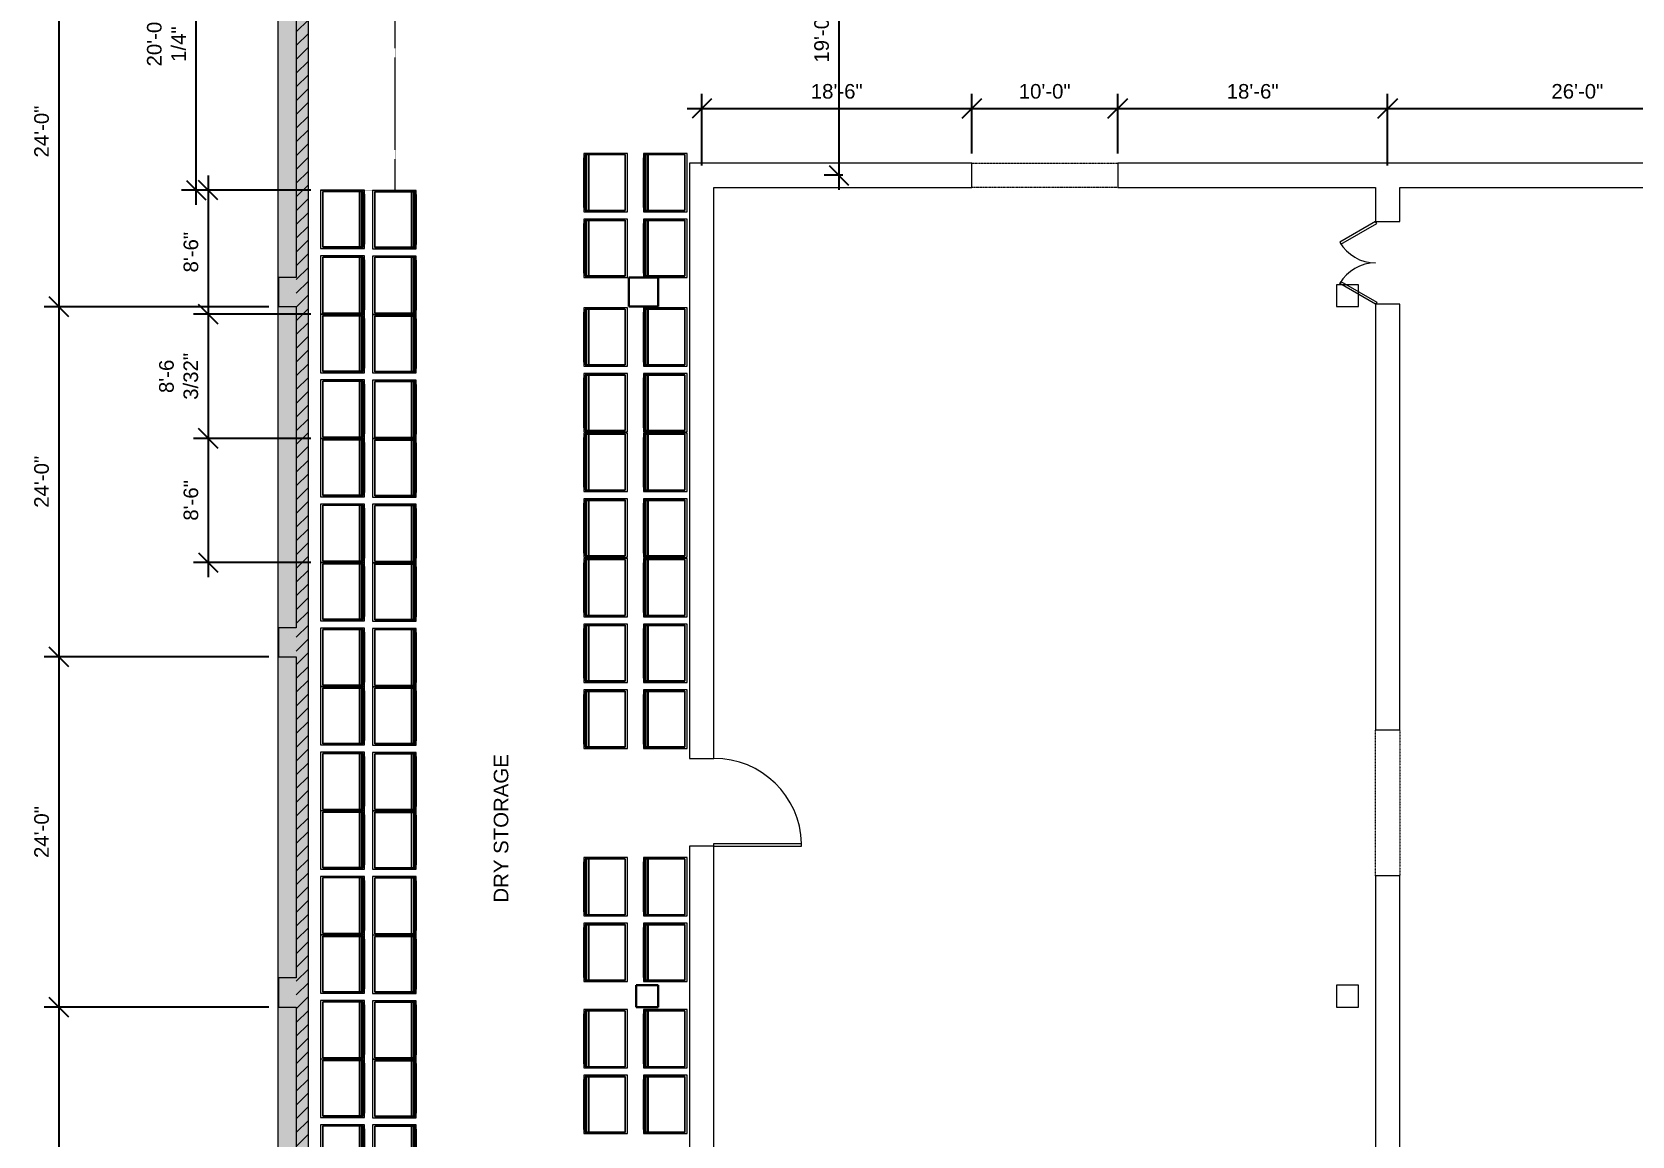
# Model space of a CAD drawing. Header units: inches. Extents: x 1913 to 24953, y -2945 to 1064.
# Drawn here: x 22242 to 23558, y -1072 to -164 of the extents above; entities that cross this region are included whole.
import ezdxf

# ---------------------------------------------------------------- set-up
doc = ezdxf.new("R2010")
doc.units = ezdxf.units.IN
doc.header["$MEASUREMENT"] = 0
for name, pattern in [('Center 1_4_', [0.53125, 0.25, -0.09375, 0.09375, -0.09375]), ('Hidden 1_8_', [0.1875, 0.125, -0.0625]), ('Overhead 1_16_', [0.101562, 0.0625, -0.039062])]:
    doc.linetypes.add(name, pattern=pattern)
for name, color, linetype, lineweight in [('A-ANNO-DIMS', 211, 'Continuous', 9), ('A-COLS', 52, 'Continuous', 9), ('A-DETL-CNTR', 5, 'Center 1_4_', 9), ('A-DETL-HDLN', 90, 'Hidden 1_8_', 9), ('A-DOOR', 31, 'Continuous', 13), ('A-FLOR-OVHD', 1, 'Overhead 1_16_', 9), ('A-GENM', 13, 'Continuous', 9), ('A-WALL', 113, 'Continuous', 13), ('A-WALL-PATT', 111, 'Continuous', 50), ('G-ANNO-TEXT', 231, 'Continuous', 9)]:
    doc.layers.add(name, color=color, linetype=linetype, lineweight=lineweight)
doc.styles.add('Arial', font='arial.ttf', dxfattribs={"height": 12})
doc.dimstyles.new('Linear_-_3_32__Arial', dxfattribs={"dimscale": 12, "dimtxt": 12.243113, "dimasz": 1.333333, "dimexe": 1, "dimexo": 0.666667, "dimgap": 0.666667, "dimtad": 1, "dimdec": 5, "dimrnd": 0.03125, "dimzin": 1, "dimdsep": 46, "dimlunit": 4, "dimtxsty": 'Arial', "dimblk1": 'OBLIQUE', "dimblk2": 'OBLIQUE', "dimsah": 1, "dimcen": 0.09, "dimdle": 1, "dimazin": 0, "dimtfac": 1, "dimtdec": 4, "dimtix": 1, "dimtmove": 0, "dimatfit": 3, "dimfxl": 1, "dimtvp": 1, "dimtfill": 1, "dimfrac": 2, "dimtolj": 1, "dimtzin": 0, "dimarcsym": 2})

# ---------------------------------------------------------------- blocks, each defined once
blk = doc.blocks.new('Rectangular Column - 18_ x 18_-395545-FloorPlan')
at = {"layer": 'A-COLS'}
for p, q in [((-9, 9), (-9, 9)), ((9, 9), (9, 9)), ((-9, -9), (-9, -9)), ((9, -9), (9, -9))]:
    blk.add_line(p, q, dxfattribs=at)
at = {"layer": 'A-COLS', "lineweight": 30}
for p, q in [((9, 9), (-9, 9)), ((-9, 9), (-9, -9)), ((9, -9), (9, 9)), ((-9, -9), (9, -9))]:
    blk.add_line(p, q, dxfattribs=at)
blk = doc.blocks.new('Rectangular Column - 24_ x 24_-415092-FloorPlan')
at = {"layer": 'A-COLS'}
for p, q in [((-12, 12), (-12, 12)), ((12, 12), (12, 12)), ((-12, -12), (-12, -12)), ((12, -12), (12, -12))]:
    blk.add_line(p, q, dxfattribs=at)
at = {"layer": 'A-COLS', "lineweight": 30}
for p, q in [((12, 12), (-12, 12)), ((-12, 12), (-12, -12)), ((12, -12), (12, 12)), ((-12, -12), (12, -12))]:
    blk.add_line(p, q, dxfattribs=at)
blk = doc.blocks.new('Food_cooler_17348 - Food_cooler_17348-476797-FloorPlan')
at = {"layer": 'A-GENM', "lineweight": 20}
for p, q in [((-30, 18), (-78, 18)), ((-78, 18), (-78, -18)), ((-77, -17), (-77, 16.1)), ((-77, 16.1), (-31, 16.1)), ((-31, 16.1), (-31, -17)), ((-30, -18), (-30, 18)), ((24, 18), (-24, 18)), ((-24, 18), (-24, -18)), ((23, 16.1), (-23, 16.1)), ((-23, 16.1), (-23, -17)), ((-23, -17), (-23, 16.1)), ((-23, 16.1), (23, 16.1)), ((-22.7, -17), (-22.7, 15.8)), ((-22.7, 15.8), (22.8, 15.8)), ((22.8, 15.8), (22.8, -17)), ((23, -17), (23, 16.1)), ((23, 16.1), (23, -17)), ((24, -18), (24, 18)), ((-78, -18), (-74.4, -18)), ((-74.4, -17), (-77, -17)), ((-74.4, -18), (-74.4, -17)), ((-31, -17), (-33.4, -17)), ((-33.4, -17), (-33.4, -18)), ((-33.4, -18), (-30, -18)), ((-24, -18), (-20.4, -18)), ((-23, -17), (-22.7, -17)), ((-20.4, -17), (-23, -17)), ((-20.4, -18), (-20.4, -17)), ((23, -17), (20.6, -17)), ((20.6, -17), (20.6, -18)), ((20.6, -18), (24, -18)), ((22.8, -17), (23, -17))]:
    blk.add_line(p, q, dxfattribs=at)
at = {"layer": 'A-GENM'}
for p, q in [((-78, 18), (-78, 18)), ((-30, 18), (-78, 18)), ((-78, 18), (-78, -16)), ((-78, 18), (-78, 18)), ((-77, -17), (-77, 16.1)), ((-77, 16.1), (-77, 16.1)), ((-77, 16.1), (-31, 16.1)), ((-31, 16.1), (-77, 16.1)), ((-77, 16.1), (-77, -17)), ((-77, 16.1), (-77, 16.1)), ((-77, -14), (-77, 15.8)), ((-77, 15.8), (-77, 15.8)), ((-77, 15.8), (-31, 15.8)), ((-31, 16.1), (-31, 16.1)), ((-31, 16.1), (-31, -17)), ((-31, -17), (-31, 16.1)), ((-31, 16.1), (-31, 16.1)), ((-31, 15.8), (-31, 15.8)), ((-31, 15.8), (-31, -14)), ((-30, 18), (-30, 18)), ((-30, -16), (-30, 18)), ((-30, 18), (-30, 18)), ((-24, 18), (-24, 18)), ((24, 18), (-24, 18)), ((-24, 18), (-24, -16)), ((-24, 18), (-24, 18)), ((-23, 16.1), (-23, 16.1)), ((-23, -17), (-23, 16.1)), ((-23, 16.1), (-23, 16.1)), ((-23, 16.1), (23, 16.1)), ((23, 16.1), (-23, 16.1)), ((-23, 16.1), (-23, -17)), ((-23, 16.1), (-23, 16.1)), ((-23, -14), (-23, 15.8)), ((-23, 15.8), (-23, 15.8)), ((-23, 15.8), (23, 15.8)), ((-22.7, 15.8), (-22.7, 15.8)), ((22.8, 15.8), (22.8, 15.8)), ((23, 16.1), (23, 16.1)), ((23, 16.1), (23, 16.1)), ((23, 16.1), (23, -17)), ((23, -17), (23, 16.1)), ((23, 16.1), (23, 16.1)), ((23, 15.8), (23, 15.8)), ((23, 15.8), (23, -14)), ((24, 18), (24, 18)), ((24, -16), (24, 18)), ((24, 18), (24, 18)), ((-78, -16), (-30, -16)), ((-78, -16), (-78, -16)), ((-78, -18), (-78, -18)), ((-77, -14.5), (-77, -14)), ((-77, -14), (-77, -14)), ((-77, -14), (-31, -14)), ((-77, -14), (-31, -14)), ((-77, -14.5), (-77, -14.5)), ((-77, -14.5), (-77, -14.5)), ((-77, -14.5), (-31, -14.5)), ((-77, -14.5), (-31, -14.5)), ((-77, -17), (-77, -17)), ((-31, -17), (-77, -17)), ((-77, -17), (-31, -17)), ((-77, -17), (-77, -17)), ((-74.4, -17), (-74.4, -18)), ((-74.4, -17), (-74.4, -17)), ((-74.4, -17), (-33.4, -17)), ((-33.4, -18), (-74.4, -18)), ((-74.4, -18), (-74.4, -18)), ((-33.4, -18), (-33.4, -17)), ((-33.4, -17), (-33.4, -17)), ((-33.4, -18), (-33.4, -18)), ((-31, -14), (-31, -14)), ((-31, -14), (-31, -14.5)), ((-31, -14.5), (-31, -14.5)), ((-31, -14.5), (-31, -14.5)), ((-31, -17), (-31, -17)), ((-31, -17), (-31, -17)), ((-30, -16), (-30, -16)), ((-30, -18), (-30, -18)), ((-24, -16), (24, -16)), ((-24, -16), (-24, -16)), ((-24, -18), (-24, -18)), ((-23, -14.5), (-23, -14)), ((-23, -14), (-23, -14)), ((-23, -14), (23, -14)), ((-23, -14), (23, -14)), ((-23, -14.5), (-23, -14.5)), ((-23, -14.5), (-23, -14.5)), ((-23, -14.5), (23, -14.5)), ((-23, -14.5), (23, -14.5)), ((-23, -17), (-23, -17)), ((-23, -17), (-23, -17)), ((23, -17), (-23, -17)), ((-23, -17), (23, -17)), ((-23, -17), (-23, -17)), ((-22.7, -17), (-22.7, -17)), ((-20.4, -17), (-20.4, -18)), ((-20.4, -17), (-20.4, -17)), ((-20.4, -17), (20.6, -17)), ((20.6, -18), (-20.4, -18)), ((-20.4, -18), (-20.4, -18)), ((20.6, -18), (20.6, -17)), ((20.6, -17), (20.6, -17)), ((20.6, -18), (20.6, -18)), ((22.8, -17), (22.8, -17)), ((23, -14), (23, -14)), ((23, -14), (23, -14.5)), ((23, -14.5), (23, -14.5)), ((23, -14.5), (23, -14.5)), ((23, -17), (23, -17)), ((23, -17), (23, -17)), ((23, -17), (23, -17)), ((24, -16), (24, -16)), ((24, -18), (24, -18))]:
    blk.add_line(p, q, dxfattribs=at)
blk = doc.blocks.new('Single-Flush - 6_ x10_-477999-FloorPlan')
at = {"layer": 'A-DOOR', "lineweight": 20}
for p, q in [((34, 10), (34, 82)), ((36, 82), (34, 82)), ((36, 10), (36, 82)), ((36, 10), (34, 10))]:
    blk.add_line(p, q, dxfattribs=at)
at = {"layer": 'A-DOOR', "lineweight": 9}
blk.add_arc((36, 10), 72.1, 91.5903, 180, dxfattribs=at)
blk = doc.blocks.new('Door-Double-Glass - 68_ x 80_-478495-FloorPlan')
at = {"layer": 'A-DOOR', "lineweight": 20}
for p, q in [((-34, 10.1), (-17, 39.5)), ((-17, 39.5), (-15.3, 38.5)), ((17, 39.5), (15.3, 38.5)), ((34, 10.1), (17, 39.5)), ((-15.3, 38.5), (-32.3, 9.1)), ((15.3, 38.5), (32.3, 9.1)), ((-32.3, 9.1), (-34, 10.1)), ((32.3, 9.1), (34, 10.1))]:
    blk.add_line(p, q, dxfattribs=at)
at = {"layer": 'A-DOOR', "lineweight": 9}
for centre, start, end in [((-34, 10.1), 360, 60), ((34, 10.1), 120, 180)]:
    blk.add_arc(centre, 34, start, end, dxfattribs=at)
blk = doc.blocks.new('Food_cooler_17348_0001 - Food_cooler_17348_0001-489445-FloorPlan')
at = {"layer": 'A-GENM', "lineweight": 20}
for p, q in [((24, 18), (-24, 18)), ((-24, 18), (-24, -18)), ((23, 16.1), (-23, 16.1)), ((-23, 16.1), (-23, -17)), ((-23, -17), (-23, 16.1)), ((-23, 16.1), (23, 16.1)), ((-22.7, -17), (-22.7, 15.8)), ((-22.7, 15.8), (22.8, 15.8)), ((22.8, 15.8), (22.8, -17)), ((23, -17), (23, 16.1)), ((23, 16.1), (23, -17)), ((24, -18), (24, 18)), ((-24, -18), (-20.4, -18)), ((-23, -17), (-22.7, -17)), ((-20.4, -17), (-23, -17)), ((-20.4, -18), (-20.4, -17)), ((23, -17), (20.6, -17)), ((20.6, -17), (20.6, -18)), ((20.6, -18), (24, -18)), ((22.8, -17), (23, -17))]:
    blk.add_line(p, q, dxfattribs=at)
at = {"layer": 'A-GENM'}
for p, q in [((-24, 18), (-24, 18)), ((24, 18), (-24, 18)), ((-24, 18), (-24, -16)), ((-24, 18), (-24, 18)), ((-23, 16.1), (-23, 16.1)), ((-23, -17), (-23, 16.1)), ((-23, 16.1), (-23, 16.1)), ((-23, 16.1), (23, 16.1)), ((23, 16.1), (-23, 16.1)), ((-23, 16.1), (-23, -17)), ((-23, 16.1), (-23, 16.1)), ((-23, -14), (-23, 15.8)), ((-23, 15.8), (-23, 15.8)), ((-23, 15.8), (23, 15.8)), ((-22.7, 15.8), (-22.7, 15.8)), ((22.8, 15.8), (22.8, 15.8)), ((23, 16.1), (23, 16.1)), ((23, 16.1), (23, 16.1)), ((23, 16.1), (23, -17)), ((23, -17), (23, 16.1)), ((23, 16.1), (23, 16.1)), ((23, 15.8), (23, 15.8)), ((23, 15.8), (23, -14)), ((24, 18), (24, 18)), ((24, -16), (24, 18)), ((24, 18), (24, 18)), ((-24, -16), (24, -16)), ((-24, -16), (-24, -16)), ((-24, -18), (-24, -18)), ((-23, -14.5), (-23, -14)), ((-23, -14), (-23, -14)), ((-23, -14), (23, -14)), ((-23, -14), (23, -14)), ((-23, -14.5), (-23, -14.5)), ((-23, -14.5), (-23, -14.5)), ((-23, -14.5), (23, -14.5)), ((-23, -14.5), (23, -14.5)), ((-23, -17), (-23, -17)), ((-23, -17), (-23, -17)), ((23, -17), (-23, -17)), ((-23, -17), (23, -17)), ((-23, -17), (-23, -17)), ((-22.7, -17), (-22.7, -17)), ((-20.4, -17), (-20.4, -18)), ((-20.4, -17), (-20.4, -17)), ((-20.4, -17), (20.6, -17)), ((20.6, -18), (-20.4, -18)), ((-20.4, -18), (-20.4, -18)), ((20.6, -18), (20.6, -17)), ((20.6, -17), (20.6, -17)), ((20.6, -18), (20.6, -18)), ((22.8, -17), (22.8, -17)), ((23, -14), (23, -14)), ((23, -14), (23, -14.5)), ((23, -14.5), (23, -14.5)), ((23, -14.5), (23, -14.5)), ((23, -17), (23, -17)), ((23, -17), (23, -17)), ((23, -17), (23, -17)), ((24, -16), (24, -16)), ((24, -18), (24, -18))]:
    blk.add_line(p, q, dxfattribs=at)
blk = doc.blocks.new('_Oblique')
at = {"color": 0, "linetype": 'ByBlock', "lineweight": -2}
blk.add_line((-0.5, -0.5), (0.5, 0.5), dxfattribs=at)
blk = doc.blocks.new('*D744')
at = {"layer": 'A-ANNO-DIMS', "color": 0, "lineweight": -2, "transparency": 16777216}
for p, q in [((22264, -90), (22264, -402)), ((22437.2, -102), (22252, -102)), ((22436.7, -390), (22252, -390))]:
    blk.add_line(p, q, dxfattribs=at)
at = {"layer": 'Defpoints', "color": 0, "lineweight": 0, "transparency": 16777216}
for p in [(22445.2, -102), (22264, -390), (22444.7, -390)]:
    blk.add_point(p, dxfattribs=at)
at = {"layer": 'A-ANNO-DIMS', "color": 0, "lineweight": -2, "transparency": 16777216, "xscale": 16, "yscale": 16, "zscale": 16}
for p, rotation in [((22264, -102), 90), ((22264, -390), 270)]:
    blk.add_blockref('_Oblique', p, dxfattribs=dict(at, rotation=rotation))
at = {"layer": 'A-ANNO-DIMS', "color": 0, "lineweight": 0, "transparency": 16777216, "insert": (22249.9, -246), "char_height": 12, "width": 62.383, "attachment_point": 5, "rotation": 90, "style": 'Arial'}
blk.add_mtext('\\A1;24\'-0"', dxfattribs=at)
blk = doc.blocks.new('*D745')
at = {"layer": 'A-ANNO-DIMS', "color": 0, "lineweight": -2, "transparency": 16777216}
for p, q in [((22264, -378), (22264, -690)), ((22436.7, -390), (22252, -390)), ((22436.7, -678), (22252, -678))]:
    blk.add_line(p, q, dxfattribs=at)
at = {"layer": 'Defpoints', "color": 0, "lineweight": 0, "transparency": 16777216}
for p in [(22444.7, -390), (22264, -678), (22444.7, -678)]:
    blk.add_point(p, dxfattribs=at)
at = {"layer": 'A-ANNO-DIMS', "color": 0, "lineweight": -2, "transparency": 16777216, "xscale": 16, "yscale": 16, "zscale": 16}
for p, rotation in [((22264, -390), 90), ((22264, -678), 270)]:
    blk.add_blockref('_Oblique', p, dxfattribs=dict(at, rotation=rotation))
at = {"layer": 'A-ANNO-DIMS', "color": 0, "lineweight": 0, "transparency": 16777216, "insert": (22249.9, -534), "char_height": 12, "width": 62.383, "attachment_point": 5, "rotation": 90, "style": 'Arial'}
blk.add_mtext('\\A1;24\'-0"', dxfattribs=at)
blk = doc.blocks.new('*D746')
at = {"layer": 'A-ANNO-DIMS', "color": 0, "lineweight": -2, "transparency": 16777216}
for p, q in [((22264, -666), (22264, -978)), ((22436.7, -678), (22252, -678)), ((22436.7, -966), (22252, -966))]:
    blk.add_line(p, q, dxfattribs=at)
at = {"layer": 'Defpoints', "color": 0, "lineweight": 0, "transparency": 16777216}
for p in [(22444.7, -678), (22264, -966), (22444.7, -966)]:
    blk.add_point(p, dxfattribs=at)
at = {"layer": 'A-ANNO-DIMS', "color": 0, "lineweight": -2, "transparency": 16777216, "xscale": 16, "yscale": 16, "zscale": 16}
for p, rotation in [((22264, -678), 90), ((22264, -966), 270)]:
    blk.add_blockref('_Oblique', p, dxfattribs=dict(at, rotation=rotation))
at = {"layer": 'A-ANNO-DIMS', "color": 0, "lineweight": 0, "transparency": 16777216, "insert": (22249.9, -822), "char_height": 12, "width": 62.383, "attachment_point": 5, "rotation": 90, "style": 'Arial'}
blk.add_mtext('\\A1;24\'-0"', dxfattribs=at)
blk = doc.blocks.new('*D747')
at = {"layer": 'A-ANNO-DIMS', "color": 0, "lineweight": -2, "transparency": 16777216}
for p, q in [((22264, -954), (22264, -1266)), ((22436.7, -966), (22252, -966)), ((22436.7, -1254), (22252, -1254))]:
    blk.add_line(p, q, dxfattribs=at)
at = {"layer": 'Defpoints', "color": 0, "lineweight": 0, "transparency": 16777216}
for p in [(22444.7, -966), (22264, -1254), (22444.7, -1254)]:
    blk.add_point(p, dxfattribs=at)
at = {"layer": 'A-ANNO-DIMS', "color": 0, "lineweight": -2, "transparency": 16777216, "xscale": 16, "yscale": 16, "zscale": 16}
for p, rotation in [((22264, -966), 90), ((22264, -1254), 270)]:
    blk.add_blockref('_Oblique', p, dxfattribs=dict(at, rotation=rotation))
at = {"layer": 'A-ANNO-DIMS', "color": 0, "lineweight": 0, "transparency": 16777216, "insert": (22249.9, -1110), "char_height": 12, "width": 62.383, "attachment_point": 5, "rotation": 90, "style": 'Arial'}
blk.add_mtext('\\A1;24\'-0"', dxfattribs=at)
blk = doc.blocks.new('*D751')
at = {"layer": 'A-ANNO-DIMS', "color": 0, "lineweight": -2, "transparency": 16777216}
for p, q in [((23356.7, -274), (23356.7, -215.1)), ((23344.7, -227.1), (23680.7, -227.1)), ((23668.7, -223.8), (23668.7, -239.1))]:
    blk.add_line(p, q, dxfattribs=at)
at = {"layer": 'Defpoints', "color": 0, "lineweight": 0, "transparency": 16777216}
for p in [(23668.7, -215.8), (23668.7, -227.1), (23356.7, -282)]:
    blk.add_point(p, dxfattribs=at)
at = {"layer": 'A-ANNO-DIMS', "color": 0, "lineweight": -2, "transparency": 16777216, "xscale": 16, "yscale": 16, "zscale": 16, "rotation": 180}
blk.add_blockref('_Oblique', (23356.7, -227.1), dxfattribs=at)
at = {"layer": 'A-ANNO-DIMS', "color": 0, "lineweight": -2, "transparency": 16777216, "xscale": 16, "yscale": 16, "zscale": 16}
blk.add_blockref('_Oblique', (23668.7, -227.1), dxfattribs=at)
at = {"layer": 'A-ANNO-DIMS', "color": 0, "lineweight": 0, "transparency": 16777216, "insert": (23512.7, -213), "char_height": 12, "width": 62.383, "attachment_point": 5, "style": 'Arial'}
blk.add_mtext('\\A1;26\'-0"', dxfattribs=at)
blk = doc.blocks.new('*D771')
at = {"layer": 'A-ANNO-DIMS', "color": 0, "lineweight": -2, "transparency": 16777216}
for p, q in [((22792.7, -274), (22792.7, -215.1)), ((23014.7, -264), (23014.7, -215.1)), ((22780.7, -227.1), (23026.7, -227.1))]:
    blk.add_line(p, q, dxfattribs=at)
at = {"layer": 'Defpoints', "color": 0, "lineweight": 0, "transparency": 16777216}
for p in [(23014.7, -227.1), (23014.7, -272), (22792.7, -282)]:
    blk.add_point(p, dxfattribs=at)
at = {"layer": 'A-ANNO-DIMS', "color": 0, "lineweight": -2, "transparency": 16777216, "xscale": 16, "yscale": 16, "zscale": 16, "rotation": 180}
blk.add_blockref('_Oblique', (22792.7, -227.1), dxfattribs=at)
at = {"layer": 'A-ANNO-DIMS', "color": 0, "lineweight": -2, "transparency": 16777216, "xscale": 16, "yscale": 16, "zscale": 16}
blk.add_blockref('_Oblique', (23014.7, -227.1), dxfattribs=at)
at = {"layer": 'A-ANNO-DIMS', "color": 0, "lineweight": 0, "transparency": 16777216, "insert": (22903.7, -213), "char_height": 12, "width": 62.383, "attachment_point": 5, "style": 'Arial'}
blk.add_mtext('\\A1;18\'-6"', dxfattribs=at)
blk = doc.blocks.new('*D772')
at = {"layer": 'A-ANNO-DIMS', "color": 0, "lineweight": -2, "transparency": 16777216}
for p, q in [((23014.7, -264), (23014.7, -215.1)), ((23134.7, -264), (23134.7, -215.1)), ((23002.7, -227.1), (23146.7, -227.1))]:
    blk.add_line(p, q, dxfattribs=at)
at = {"layer": 'Defpoints', "color": 0, "lineweight": 0, "transparency": 16777216}
for p in [(23134.7, -227.1), (23014.7, -272), (23134.7, -272)]:
    blk.add_point(p, dxfattribs=at)
at = {"layer": 'A-ANNO-DIMS', "color": 0, "lineweight": -2, "transparency": 16777216, "xscale": 16, "yscale": 16, "zscale": 16, "rotation": 180}
blk.add_blockref('_Oblique', (23014.7, -227.1), dxfattribs=at)
at = {"layer": 'A-ANNO-DIMS', "color": 0, "lineweight": -2, "transparency": 16777216, "xscale": 16, "yscale": 16, "zscale": 16}
blk.add_blockref('_Oblique', (23134.7, -227.1), dxfattribs=at)
at = {"layer": 'A-ANNO-DIMS', "color": 0, "lineweight": 0, "transparency": 16777216, "insert": (23074.7, -213), "char_height": 12, "width": 62.383, "attachment_point": 5, "style": 'Arial'}
blk.add_mtext('\\A1;10\'-0"', dxfattribs=at)
blk = doc.blocks.new('*D773')
at = {"layer": 'A-ANNO-DIMS', "color": 0, "lineweight": -2, "transparency": 16777216}
for p, q in [((23134.7, -264), (23134.7, -215.1)), ((23356.7, -274), (23356.7, -215.1)), ((23122.7, -227.1), (23368.7, -227.1))]:
    blk.add_line(p, q, dxfattribs=at)
at = {"layer": 'Defpoints', "color": 0, "lineweight": 0, "transparency": 16777216}
for p in [(23356.7, -227.1), (23134.7, -272), (23356.7, -282)]:
    blk.add_point(p, dxfattribs=at)
at = {"layer": 'A-ANNO-DIMS', "color": 0, "lineweight": -2, "transparency": 16777216, "xscale": 16, "yscale": 16, "zscale": 16, "rotation": 180}
blk.add_blockref('_Oblique', (23134.7, -227.1), dxfattribs=at)
at = {"layer": 'A-ANNO-DIMS', "color": 0, "lineweight": -2, "transparency": 16777216, "xscale": 16, "yscale": 16, "zscale": 16}
blk.add_blockref('_Oblique', (23356.7, -227.1), dxfattribs=at)
at = {"layer": 'A-ANNO-DIMS', "color": 0, "lineweight": 0, "transparency": 16777216, "insert": (23245.7, -213), "char_height": 12, "width": 62.383, "attachment_point": 5, "style": 'Arial'}
blk.add_mtext('\\A1;18\'-6"', dxfattribs=at)
blk = doc.blocks.new('*D774')
at = {"layer": 'A-ANNO-DIMS', "color": 0, "lineweight": -2, "transparency": 16777216}
for p, q in [((22386.9, -282.2), (22386.9, -408.2)), ((22471.3, -294.2), (22374.9, -294.2)), ((22471.3, -396.2), (22374.9, -396.2))]:
    blk.add_line(p, q, dxfattribs=at)
at = {"layer": 'Defpoints', "color": 0, "lineweight": 0, "transparency": 16777216}
for p in [(22479.3, -294.2), (22386.9, -396.2), (22479.3, -396.2)]:
    blk.add_point(p, dxfattribs=at)
at = {"layer": 'A-ANNO-DIMS', "color": 0, "lineweight": -2, "transparency": 16777216, "xscale": 16, "yscale": 16, "zscale": 16}
for p, rotation in [((22386.9, -294.2), 90), ((22386.9, -396.2), 270)]:
    blk.add_blockref('_Oblique', p, dxfattribs=dict(at, rotation=rotation))
at = {"layer": 'A-ANNO-DIMS', "color": 0, "lineweight": 0, "transparency": 16777216, "insert": (22372.7, -345.2), "char_height": 12, "width": 62.383, "attachment_point": 5, "rotation": 90, "style": 'Arial'}
blk.add_mtext('\\A1;8\'-6"', dxfattribs=at)
blk = doc.blocks.new('*D775')
at = {"layer": 'A-ANNO-DIMS', "color": 0, "lineweight": -2, "transparency": 16777216}
for p, q in [((22386.9, -384.2), (22386.9, -510.3)), ((22471.3, -396.2), (22374.9, -396.2)), ((22471.3, -498.3), (22374.9, -498.3))]:
    blk.add_line(p, q, dxfattribs=at)
at = {"layer": 'Defpoints', "color": 0, "lineweight": 0, "transparency": 16777216}
for p in [(22479.3, -396.2), (22386.9, -498.3), (22479.3, -498.3)]:
    blk.add_point(p, dxfattribs=at)
at = {"layer": 'A-ANNO-DIMS', "color": 0, "lineweight": -2, "transparency": 16777216, "xscale": 16, "yscale": 16, "zscale": 16}
for p, rotation in [((22386.9, -396.2), 90), ((22386.9, -498.3), 270)]:
    blk.add_blockref('_Oblique', p, dxfattribs=dict(at, rotation=rotation))
at = {"layer": 'A-ANNO-DIMS', "color": 0, "lineweight": 0, "transparency": 16777216, "insert": (22362.6, -447.3), "char_height": 12, "width": 62.383, "attachment_point": 5, "rotation": 90, "style": 'Arial'}
blk.add_mtext('\\A1;8\'-6 3/32"', dxfattribs=at)
blk = doc.blocks.new('*D776')
at = {"layer": 'A-ANNO-DIMS', "color": 0, "lineweight": -2, "transparency": 16777216}
for p, q in [((22386.9, -486.3), (22386.9, -612.3)), ((22471.3, -498.3), (22374.9, -498.3)), ((22471.3, -600.3), (22374.9, -600.3))]:
    blk.add_line(p, q, dxfattribs=at)
at = {"layer": 'Defpoints', "color": 0, "lineweight": 0, "transparency": 16777216}
for p in [(22479.3, -498.3), (22386.9, -600.3), (22479.3, -600.3)]:
    blk.add_point(p, dxfattribs=at)
at = {"layer": 'A-ANNO-DIMS', "color": 0, "lineweight": -2, "transparency": 16777216, "xscale": 16, "yscale": 16, "zscale": 16}
for p, rotation in [((22386.9, -498.3), 90), ((22386.9, -600.3), 270)]:
    blk.add_blockref('_Oblique', p, dxfattribs=dict(at, rotation=rotation))
at = {"layer": 'A-ANNO-DIMS', "color": 0, "lineweight": 0, "transparency": 16777216, "insert": (22372.7, -549.3), "char_height": 12, "width": 62.383, "attachment_point": 5, "rotation": 90, "style": 'Arial'}
blk.add_mtext('\\A1;8\'-6"', dxfattribs=at)
blk = doc.blocks.new('*D777')
at = {"layer": 'A-ANNO-DIMS', "color": 0, "lineweight": -2, "transparency": 16777216}
for p, q in [((22376.9, -306.2), (22376.9, -42)), ((22448.7, -54), (22364.9, -54)), ((22471.3, -294.2), (22364.9, -294.2))]:
    blk.add_line(p, q, dxfattribs=at)
at = {"layer": 'Defpoints', "color": 0, "lineweight": 0, "transparency": 16777216}
for p in [(22376.9, -54), (22456.7, -54), (22479.3, -294.2)]:
    blk.add_point(p, dxfattribs=at)
at = {"layer": 'A-ANNO-DIMS', "color": 0, "lineweight": -2, "transparency": 16777216, "xscale": 16, "yscale": 16, "zscale": 16}
for p, rotation in [((22376.9, -54), 90), ((22376.9, -294.2), 270)]:
    blk.add_blockref('_Oblique', p, dxfattribs=dict(at, rotation=rotation))
at = {"layer": 'A-ANNO-DIMS', "color": 0, "lineweight": 0, "transparency": 16777216, "insert": (22352.6, -174.1), "char_height": 12, "width": 62.383, "attachment_point": 5, "rotation": 90, "style": 'Arial'}
blk.add_mtext('\\A1;20\'-0 1/4"', dxfattribs=at)
blk = doc.blocks.new('*D788')
at = {"layer": 'A-ANNO-DIMS', "color": 0, "lineweight": -2, "transparency": 16777216}
for p, q in [((22905.4, -42), (22905.4, -294)), ((22884.7, -54), (22917.4, -54)), ((22908.7, -282), (22893.4, -282))]:
    blk.add_line(p, q, dxfattribs=at)
at = {"layer": 'Defpoints', "color": 0, "lineweight": 0, "transparency": 16777216}
for p in [(22876.7, -54), (22905.4, -282), (22916.7, -282)]:
    blk.add_point(p, dxfattribs=at)
at = {"layer": 'A-ANNO-DIMS', "color": 0, "lineweight": -2, "transparency": 16777216, "xscale": 16, "yscale": 16, "zscale": 16}
for p, rotation in [((22905.4, -54), 90), ((22905.4, -282), 270)]:
    blk.add_blockref('_Oblique', p, dxfattribs=dict(at, rotation=rotation))
at = {"layer": 'A-ANNO-DIMS', "color": 0, "lineweight": 0, "transparency": 16777216, "insert": (22891.3, -168), "char_height": 12, "width": 62.383, "attachment_point": 5, "rotation": 90, "style": 'Arial'}
blk.add_mtext('\\A1;19\'-0"', dxfattribs=at)

msp = doc.modelspace()

# ---------------------------------------------------------------- hatches: boundary and pattern name
at = {"layer": 'A-WALL-PATT', "lineweight": 0}
h = msp.add_hatch(dxfattribs=at)
h.set_pattern_fill('FP_1', color=256, style=0, pattern_type=2)
h.set_pattern_definition([(50, (23317.123, 399.692), (36.72335, -3.213), [3.84, -42.24]), (355, (23317.123, 399.69), (-7.1044, 38.51274), [3.072, -33.792]), (100.451, (23320.183, 399.424), (29.62024, 35.29956), [3.263, -35.898]), (46.184, (23317.123, 409.93), (54.6425, -8.4752), [5.76, -63.36]), (96.636, (23321.68, 409.226), (47.854, 49.8752), [4.895, -53.848]), (351.184, (23317.123, 409.93), (47.8553, 49.8749), [4.608, -50.688]), (21, (23322.243, 407.372), (30.56126, -20.614), [3.84, -42.24]), (326, (23322.243, 407.37), (12.4577, 37.1283), [3.072, -33.792]), (71.451, (23324.79, 405.654), (43.02, 16.5135), [3.263, -35.898]), (37.5, (23317.123, 399.692), (0.6228, 17.04428), [1.69, -31.693, 1.69, -32.614, -33.92]), (37.5, (23317.123, 399.692), (0.6228, 17.04428), [-67.686, 1.69, -32.23]), (7.5, (23317.123, 399.692), (13.4694, 20.19387), [1.69, -17.869, 1.69, -30.925, -12.928]), (7.5, (23317.123, 399.692), (13.4694, 20.19387), [-52.173, 1.69, -11.238]), (327.5, (23305.705, 399.692), (27.33168, -1.15522), [1.69, -11.11, 1.69, -38.246, -52.992]), (327.5, (23305.705, 399.692), (27.33168, -1.15522), [-52.736, 1.69, -51.302]), (317.5, (23300.585, 399.692), (29.85903, 5.12498), [1.69, -14.95, 1.69, -24.832, -37.632]), (317.5, (23300.585, 399.692), (29.85903, 5.12498), [-43.162, 1.69, -35.942])])
h.paths.add_polyline_path([(22469.225, -1472.956342), (22444.225, -1472.956342), (22444.225, 786.543658), (22469.225, 786.543658), (22469.225, 761.543658), (22469.225, 647.043658), (22469.225, 637.043658), (22469.225, 503.043658), (22469.225, 493.043658), (22469.225, 215.043658), (22469.225, 205.043658), (22469.225, 83.043658), (22469.225, 73.043658)], flags=0)
h.paths.add_polyline_path([(22469.225, -1517.456342), (22459.225, -1517.456342), (22444.225, -1517.456342), (22444.225, -1502.956342), (22469.225, -1502.956342)], flags=0)
h = msp.add_hatch(dxfattribs=at)
h.set_pattern_fill('FP_2', color=256, style=0, pattern_type=2)
h.set_pattern_definition([(45, (23317.1235, 399.692), (-5.656854, 5.656854), [])])
h.paths.add_polyline_path([(22469.225, -1502.956342), (22459.225, -1502.956342), (22459.225, -1517.456342), (22469.225, -1517.456342)])
h.paths.add_polyline_path([(22459.225, -1472.956342), (22469.225, -1472.956342), (22469.225, -58.956342), (22459.225, -58.956342)])

# ---------------------------------------------------------------- linework, layer by layer
at = {"layer": 'A-COLS', "lineweight": 0}
for p, q in [((23332.725, -371.956342), (23314.725, -371.956342)), ((23314.725, -371.956342), (23314.725, -389.956342)), ((23332.725, -389.956342), (23332.725, -371.956342)), ((23314.725, -389.956342), (23332.725, -389.956342)), ((23332.725, -947.956342), (23314.725, -947.956342)), ((23314.725, -947.956342), (23314.725, -965.956342)), ((23332.725, -965.956342), (23332.725, -947.956342)), ((23314.725, -965.956342), (23332.725, -965.956342))]:
    msp.add_line(p, q, dxfattribs=at)
at = {"layer": 'A-DETL-CNTR', "lineweight": 0}
for p, q in [((22540.725, -294.144251), (22540.725, -137.956342)), ((23014.725, -291.956342), (23014.725, -271.956342)), ((23134.725, -271.956342), (23134.725, -291.956342)), ((22479.225, -294.144251), (22540.725, -294.144251))]:
    msp.add_line(p, q, dxfattribs=at)
at = {"layer": 'A-DETL-HDLN', "lineweight": 0}
for p, q in [((23346.725, -737.956342), (23366.725, -737.956342)), ((23346.725, -857.956342), (23346.725, -737.956342)), ((23366.725, -737.956342), (23366.725, -857.956342)), ((23366.725, -857.956342), (23346.725, -857.956342))]:
    msp.add_line(p, q, dxfattribs=at)
at = {"layer": 'A-FLOR-OVHD', "lineweight": 0}
for p, q in [((23014.725, -271.956342), (23134.725, -271.956342)), ((23134.725, -291.956342), (23014.725, -291.956342))]:
    msp.add_line(p, q, dxfattribs=at)
at = {"layer": 'A-WALL', "lineweight": 0}
for p, q in [((22444.225, 786.543658), (22444.225, -1472.956342)), ((22469.225, -1472.956342), (22469.225, 73.043658)), ((22459.225, -101.956342), (22459.225, -365.956342)), ((23014.725, -271.956342), (22782.725, -271.956342)), ((22782.725, -271.956342), (22782.725, -761.503443)), ((23014.725, -291.956342), (23014.725, -271.956342)), ((23663.725, -271.956342), (23134.725, -271.956342)), ((23134.725, -271.956342), (23134.725, -291.956342)), ((22802.725, -291.956342), (23014.725, -291.956342)), ((22802.725, -761.503443), (22802.725, -291.956342)), ((23134.725, -291.956342), (23346.725, -291.956342)), ((23346.725, -291.956342), (23346.725, -319.956342)), ((23366.725, -319.956342), (23366.725, -291.956342)), ((23366.725, -291.956342), (23688.725, -291.956342)), ((23346.725, -319.956342), (23366.725, -319.956342)), ((22459.225, -365.956342), (22444.725, -365.956342)), ((22444.725, -365.956342), (22444.725, -389.956342)), ((22444.725, -389.956342), (22459.225, -389.956342)), ((22459.225, -389.956342), (22459.225, -653.956342)), ((23346.725, -387.956342), (23346.725, -737.956342)), ((23366.725, -387.956342), (23346.725, -387.956342)), ((23366.725, -737.956342), (23366.725, -387.956342)), ((22459.225, -653.956342), (22444.725, -653.956342)), ((22444.725, -653.956342), (22444.725, -677.956342)), ((22444.725, -677.956342), (22459.225, -677.956342)), ((22459.225, -677.956342), (22459.225, -941.956342)), ((23346.725, -737.956342), (23366.725, -737.956342)), ((22782.725, -761.503443), (22802.725, -761.503443)), ((22782.725, -833.503443), (22782.725, -1286.503443)), ((22802.725, -833.503443), (22782.725, -833.503443)), ((22802.725, -1243.956342), (22802.725, -833.503443)), ((23346.725, -857.956342), (23346.725, -1243.956342)), ((23366.725, -857.956342), (23346.725, -857.956342)), ((23366.725, -1243.956342), (23366.725, -857.956342)), ((22459.225, -941.956342), (22444.725, -941.956342)), ((22444.725, -941.956342), (22444.725, -965.956342)), ((22444.725, -965.956342), (22459.225, -965.956342)), ((22459.225, -965.956342), (22459.225, -1229.956342))]:
    msp.add_line(p, q, dxfattribs=at)

# ---------------------------------------------------------------- block references
at = {"layer": 'A-COLS', "lineweight": 0, "rotation": 180}
for name, p in [('Rectangular Column - 24_ x 24_-415092-FloorPlan', (22744.725, -377.956342)), ('Rectangular Column - 18_ x 18_-395545-FloorPlan', (22747.725, -956.956342))]:
    msp.add_blockref(name, p, dxfattribs=at)
at = {"layer": 'A-DOOR', "lineweight": 0}
for name, p, rotation in [('Door-Double-Glass - 68_ x 80_-478495-FloorPlan', (23356.81875, -353.956342), 89.99999999999955), ('Single-Flush - 6_ x10_-477999-FloorPlan', (22792.725, -797.503443), 269.9999999999995)]:
    msp.add_blockref(name, p, dxfattribs=dict(at, rotation=rotation))
at = {"layer": 'A-GENM', "lineweight": 0}
for name, p, rotation in [('Food_cooler_17348 - Food_cooler_17348-476797-FloorPlan', (22713.725, -341.956342), 269.9999999999998), ('Food_cooler_17348 - Food_cooler_17348-476797-FloorPlan', (22762.725, -341.956342), 269.9999999999998), ('Food_cooler_17348 - Food_cooler_17348-476797-FloorPlan', (22497.290737, -318.206342), 90), ('Food_cooler_17348 - Food_cooler_17348-476797-FloorPlan', (22539.94807, -318.401691), 90), ('Food_cooler_17348 - Food_cooler_17348-476797-FloorPlan', (22713.725, -468.956342), 269.9999999999998), ('Food_cooler_17348 - Food_cooler_17348-476797-FloorPlan', (22762.725, -468.956342), 269.9999999999998), ('Food_cooler_17348 - Food_cooler_17348-476797-FloorPlan', (22497.291088, -420.28202), 90), ('Food_cooler_17348 - Food_cooler_17348-476797-FloorPlan', (22539.948421, -420.477369), 90), ('Food_cooler_17348 - Food_cooler_17348-476797-FloorPlan', (22497.291088, -522.31176), 90), ('Food_cooler_17348 - Food_cooler_17348-476797-FloorPlan', (22539.948421, -522.507109), 90), ('Food_cooler_17348 - Food_cooler_17348-476797-FloorPlan', (22713.725, -571.956342), 269.9999999999998), ('Food_cooler_17348 - Food_cooler_17348-476797-FloorPlan', (22762.725, -571.956342), 269.9999999999998), ('Food_cooler_17348 - Food_cooler_17348-476797-FloorPlan', (22497.291805, -624.351046), 90), ('Food_cooler_17348 - Food_cooler_17348-476797-FloorPlan', (22539.949138, -624.546395), 90), ('Food_cooler_17348 - Food_cooler_17348-476797-FloorPlan', (22713.725, -674.956342), 269.9999999999998), ('Food_cooler_17348 - Food_cooler_17348-476797-FloorPlan', (22762.725, -674.956342), 269.9999999999998), ('Food_cooler_17348 - Food_cooler_17348-476797-FloorPlan', (22497.291805, -726.413327), 90), ('Food_cooler_17348 - Food_cooler_17348-476797-FloorPlan', (22539.949138, -726.608676), 90), ('Food_cooler_17348_0001 - Food_cooler_17348_0001-489445-FloorPlan', (22713.725, -729.206342), 270.0000000000014), ('Food_cooler_17348_0001 - Food_cooler_17348_0001-489445-FloorPlan', (22762.725, -729.206342), 270.0000000000014), ('Food_cooler_17348 - Food_cooler_17348-476797-FloorPlan', (22497.282937, -828.456342), 90), ('Food_cooler_17348 - Food_cooler_17348-476797-FloorPlan', (22539.94027, -828.651691), 90), ('Food_cooler_17348 - Food_cooler_17348-476797-FloorPlan', (22713.725, -920.956342), 269.9999999999998), ('Food_cooler_17348 - Food_cooler_17348-476797-FloorPlan', (22762.725, -920.956342), 269.9999999999998), ('Food_cooler_17348 - Food_cooler_17348-476797-FloorPlan', (22497.290737, -930.612227), 90), ('Food_cooler_17348 - Food_cooler_17348-476797-FloorPlan', (22539.94807, -930.807576), 90), ('Food_cooler_17348 - Food_cooler_17348-476797-FloorPlan', (22713.725, -1045.956342), 269.9999999999998), ('Food_cooler_17348 - Food_cooler_17348-476797-FloorPlan', (22762.725, -1045.956342), 269.9999999999998), ('Food_cooler_17348 - Food_cooler_17348-476797-FloorPlan', (22497.291088, -1032.687905), 90), ('Food_cooler_17348 - Food_cooler_17348-476797-FloorPlan', (22539.948421, -1032.883254), 90)]:
    msp.add_blockref(name, p, dxfattribs=dict(at, rotation=rotation))

# ---------------------------------------------------------------- texts
at = {"layer": 'G-ANNO-TEXT', "color": 7, "lineweight": 0, "insert": (22621.647189, -880.019461), "char_height": 12, "width": 149.884, "attachment_point": 1, "rotation": 90, "style": 'Arial'}
msp.add_mtext('DRY STORAGE', dxfattribs=at)

# ---------------------------------------------------------------- dimensions: what is measured, and where the dimension line sits
at = {"layer": 'A-ANNO-DIMS', "color": 1, "lineweight": 0}
for base, p1, p2, picture, middle in [((22376.869442, -53.956342), (22479.290737, -294.206342), (22456.725, -53.956342), '*D777', (22352.640246, -174.081342)), ((22905.435935, -281.956342), (22876.725, -53.956342), (22916.749644, -281.956342), '*D788', (22891.30906, -167.956342)), ((22263.981751, -389.956342), (22445.225, -101.956342), (22444.725, -389.956342), '*D744', (22249.854875, -245.956342)), ((22386.869442, -396.206342), (22479.290737, -294.206342), (22479.290737, -396.206342), '*D774', (22372.742566, -345.206342)), ((22263.981751, -677.956342), (22444.725, -389.956342), (22444.725, -677.956342), '*D745', (22249.854875, -533.956342)), ((22386.869442, -498.31176), (22479.290737, -396.206342), (22479.291088, -498.31176), '*D775', (22362.636154, -447.259051)), ((22386.869442, -600.31176), (22479.291088, -498.31176), (22479.291088, -600.31176), '*D776', (22372.742566, -549.31176)), ((22263.981751, -965.956342), (22444.725, -677.956342), (22444.725, -965.956342), '*D746', (22249.854875, -821.956342)), ((22263.981751, -1253.956342), (22444.725, -965.956342), (22444.725, -1253.956342), '*D747', (22249.854875, -1109.956342))]:
    dim = msp.add_linear_dim(base=base, p1=p1, p2=p2, angle=90, dimstyle='Linear_-_3_32__Arial', override={"dimpost": '<>', "dimfxl": 60, "dimtfill": 0}, dxfattribs=at)
    dim.commit()
    dim.dimension.update_dxf_attribs({"geometry": picture, "text_midpoint": middle})
for base, p1, p2, picture, middle in [((23014.725, -227.082031), (22792.725, -281.956342), (23014.725, -271.956342), '*D771', (22903.725, -212.955155)), ((23134.725, -227.082031), (23014.725, -271.956342), (23134.725, -271.956342), '*D772', (23074.725, -212.955155)), ((23356.725, -227.082031), (23134.725, -271.956342), (23356.725, -281.956342), '*D773', (23245.725, -212.955155)), ((23668.725, -227.082031), (23356.725, -281.956342), (23668.725, -215.768322), '*D751', (23512.725, -212.955155))]:
    dim = msp.add_linear_dim(base=base, p1=p1, p2=p2, dimstyle='Linear_-_3_32__Arial', override={"dimpost": '<>', "dimfxl": 60, "dimtfill": 0}, dxfattribs=at)
    dim.commit()
    dim.dimension.update_dxf_attribs({"geometry": picture, "text_midpoint": middle})

doc.saveas('drawing.dxf')
